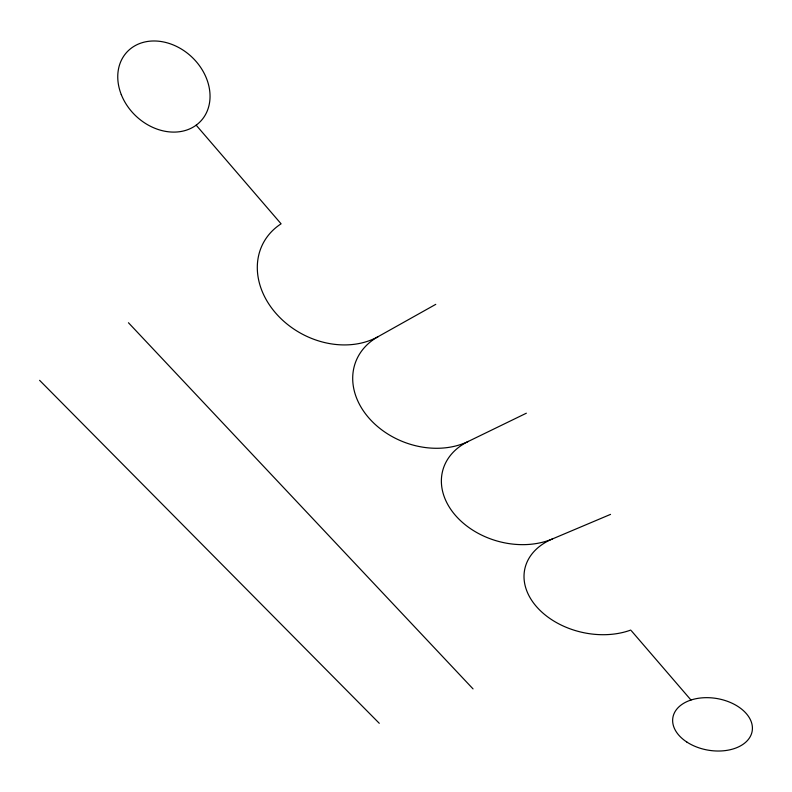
<?xml version="1.0" encoding="UTF-8"?>
<svg xmlns="http://www.w3.org/2000/svg" width="792" height="792" viewBox="0 0 792 792"><rect width="100%" height="100%" fill="white"/><g stroke="black" fill="none" stroke-linecap="round" stroke-linejoin="round"><path stroke-width="1.19" d="M196.168 125.166L281.091 223.819A77.002 62.014 28.2 0 0 275.507 312.86A77.002 62.014 28.2 0 0 378.18 336.62L435.768 304.346M378.18 336.62A73.973 57.786 20.9 0 0 368.547 417.592A73.973 57.786 20.9 0 0 468.359 441.392L526.353 413.206M468.359 441.392A71.686 53.589 15.9 0 0 455.252 515.176A71.686 53.589 15.9 0 0 552.341 538.976L610.533 514.384M39.6 380.328L379.279 723.304M128.452 322.74L473.042 688.901M631.382 630.798L690.98 700.029M630.749 630.066A69.835 49.619 12.6 0 1 536.233 606.335A69.835 49.619 12.6 0 1 552.341 538.976M686.872 742.064A40.224 26.185 9.7 0 0 751.816 732.739A40.224 26.185 9.7 0 0 698.891 698.207A40.224 26.185 9.7 0 0 686.872 742.064M121.265 94.555A50.53 40.639 43.3 0 0 200.495 121.384A50.53 40.639 43.3 0 0 169.953 43.699A50.53 40.639 43.3 0 0 121.265 94.555"/></g></svg>
